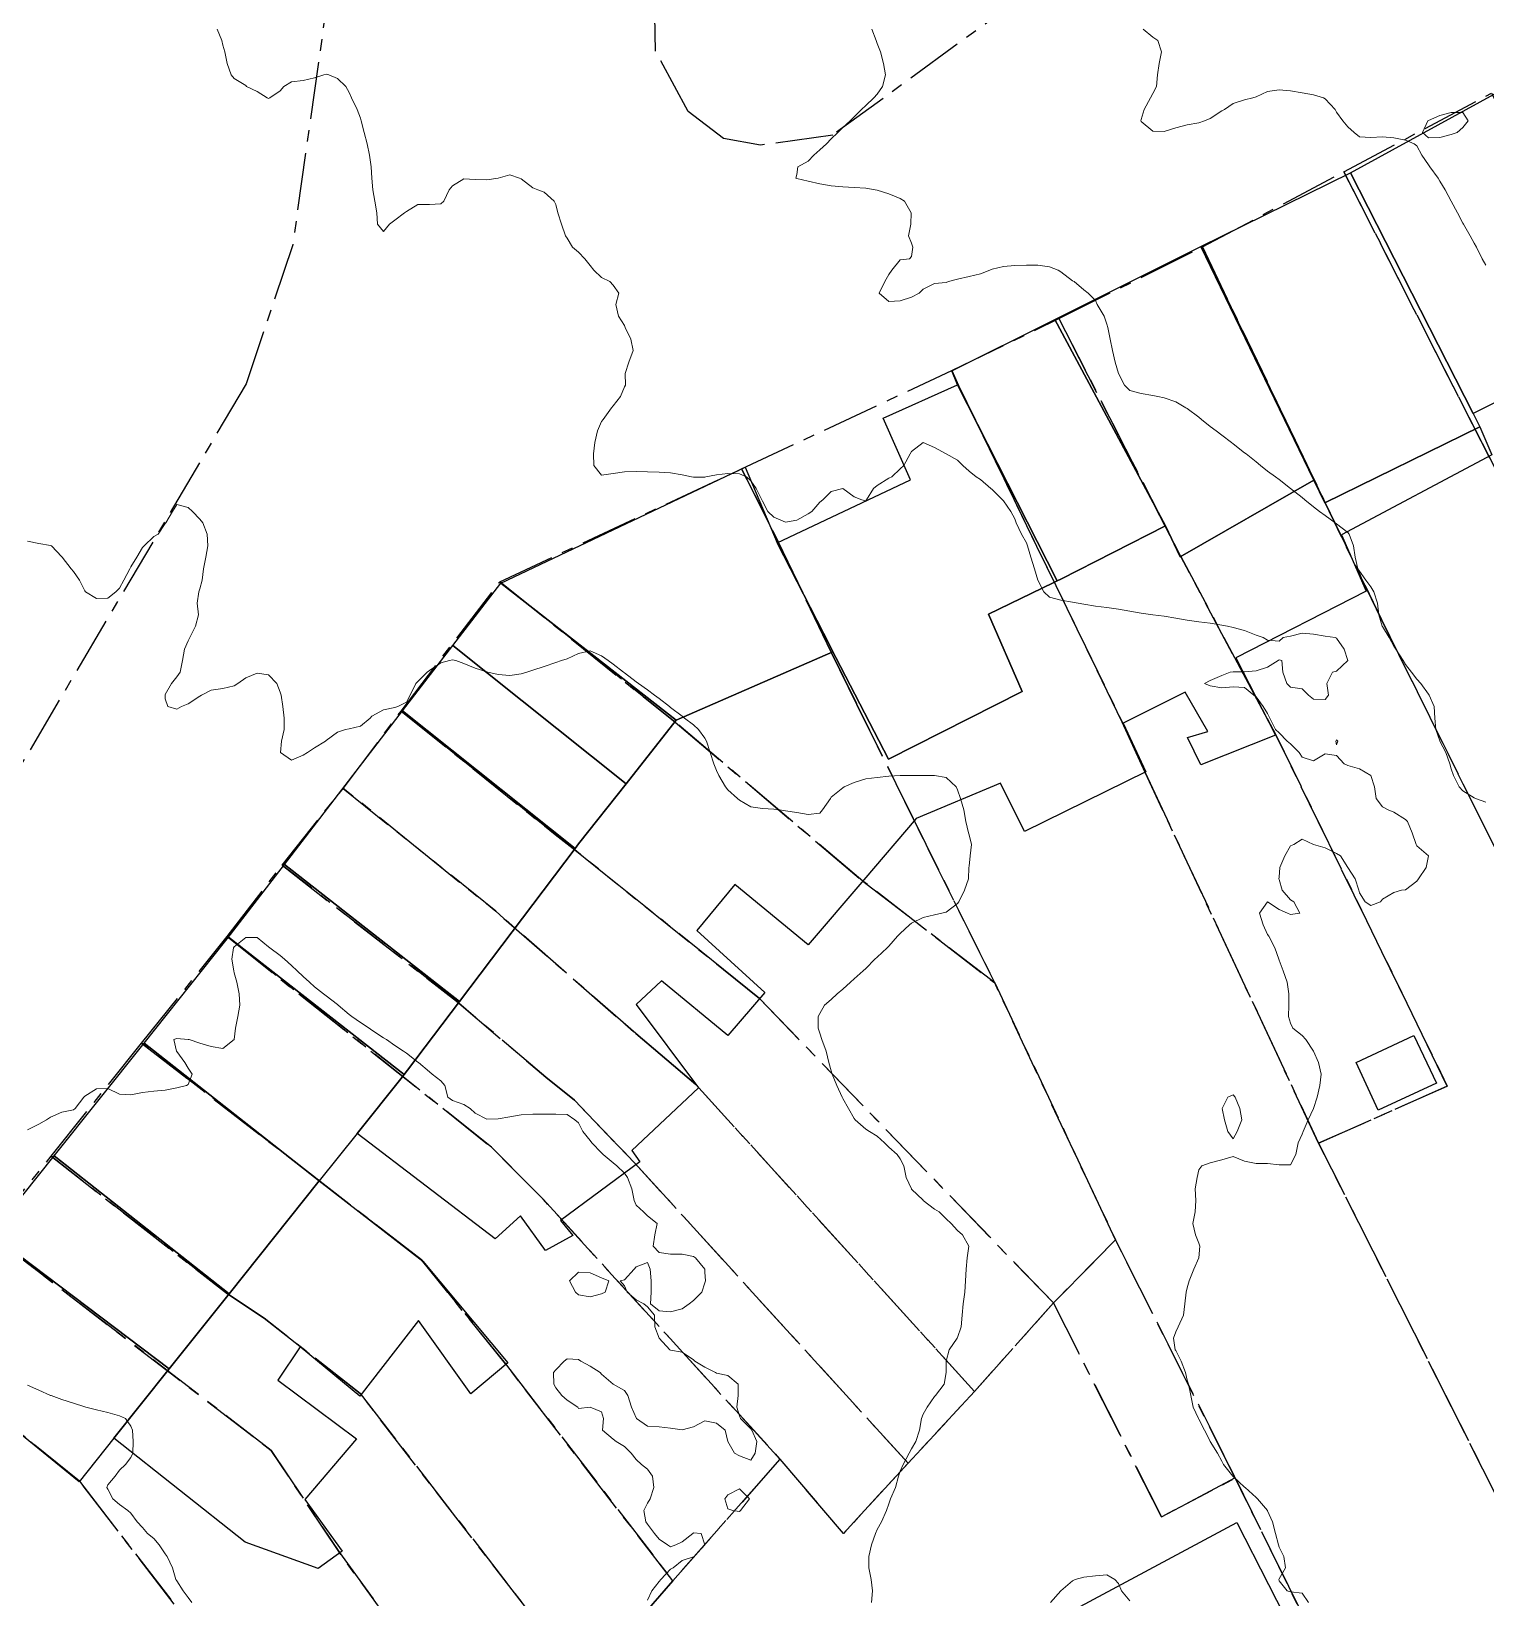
# Model space of a CAD drawing. Header units: centimetres. Extents: x 0 to 642158, y -847 to 649707.
# Drawn here: x 616286.4 to 616349.7, y 621512.5 to 621580.6 of the extents above; entities that cross this region are included whole.
import ezdxf

# ---------------------------------------------------------------- set-up
doc = ezdxf.new("R2010")
doc.units = ezdxf.units.CM
doc.header["$MEASUREMENT"] = 0
doc.linetypes.add('CENTERX2', pattern=[4, 2.5, -0.5, 0.5, -0.5])
doc.layers.add('SPW_batiments', color=7, linetype='Continuous')
doc.layers.add('SPW_parcellaire cadastral', color=7, linetype='CENTERX2', lineweight=25, true_color=0xff0542)
doc.layers.add('WAL_topographie 0.5', color=253, linetype='Continuous', lineweight=20)

msp = doc.modelspace()

# ---------------------------------------------------------------- linework, layer by layer
at = {"layer": 'SPW_batiments'}
for points in [[(616355.671, 621567.251), (616349.199, 621564.013), (616343.864, 621574.49), (616350.116, 621577.915), (616355.671, 621567.251)], [(616349.199, 621564.013), (616349.497, 621563.427), (616342.748, 621560.126), (616342.265, 621561.109), (616337.341, 621571.282), (616343.864, 621574.49), (616349.199, 621564.013)], [(616342.265, 621561.109), (616336.448, 621557.776), (616335.798, 621559.126), (616330.979, 621568.109), (616337.341, 621571.282), (616342.265, 621561.109)], [(616335.798, 621559.126), (616331.243, 621556.798), (616331.087, 621556.718), (616326.749, 621565.261), (616326.497, 621565.874), (616330.979, 621568.109), (616335.798, 621559.126)], [(616331.087, 621556.718), (616330.918, 621556.637), (616328.098, 621555.275), (616329.566, 621551.908), (616323.749, 621548.957), (616321.45, 621553.383), (616321.323, 621553.628), (616321.197, 621553.875), (616318.898, 621558.374), (616324.698, 621561.124), (616323.515, 621563.807), (616326.749, 621565.261), (616331.087, 621556.718)], [(616350.015, 621562.21), (616343.465, 621558.726), (616344.548, 621556.277), (616338.866, 621553.376), (616340.599, 621550.009), (616337.349, 621548.709), (616336.766, 621549.909), (616337.649, 621550.159), (616336.666, 621551.876), (616333.966, 621550.525), (616334.949, 621548.409), (616329.667, 621545.808), (616328.616, 621547.908), (616324.95, 621546.374), (616322.669, 621543.705), (616320.25, 621540.874), (616317.05, 621543.506), (616315.4, 621541.506), (616318.351, 621538.807), (616316.751, 621536.924), (616313.851, 621539.306), (616312.751, 621538.273), (616315.468, 621534.656), (616312.568, 621531.923), (616312.918, 621531.423), (616309.452, 621528.873), (616310.002, 621528.223), (616308.802, 621527.573), (616307.719, 621529.073), (616306.619, 621528.072), (616300.605, 621532.669), (616302.56, 621535.12), (616302.654, 621535.237), (616302.79, 621535.416), (616305.057, 621538.411), (616310.093, 621545.065), (616310.25, 621545.273), (616312.314, 621547.888), (616314.499, 621550.656), (616321.323, 621553.628), (616321.45, 621553.383), (616323.749, 621548.957), (616329.566, 621551.908), (616328.098, 621555.275), (616330.918, 621556.637), (616331.087, 621556.718), (616331.243, 621556.798), (616335.798, 621559.126), (616336.448, 621557.776), (616342.265, 621561.109), (616342.748, 621560.126), (616349.497, 621563.427), (616350.015, 621562.21)], [(616318.898, 621558.374), (616321.197, 621553.875), (616321.323, 621553.628), (616314.499, 621550.656), (616306.866, 621556.622), (616317.498, 621561.673), (616318.898, 621558.374)], [(616314.499, 621550.656), (616312.314, 621547.888), (616304.775, 621553.907), (616306.866, 621556.622), (616314.499, 621550.656)], [(616312.314, 621547.888), (616310.25, 621545.273), (616310.093, 621545.065), (616302.583, 621551.061), (616304.775, 621553.907), (616312.314, 621547.888)], [(616310.093, 621545.065), (616305.057, 621538.411), (616297.434, 621544.372), (616302.583, 621551.061), (616310.093, 621545.065)], [(616305.057, 621538.411), (616302.79, 621535.416), (616302.654, 621535.237), (616294.997, 621541.207), (616295.089, 621541.326), (616297.434, 621544.372), (616305.057, 621538.411)], [(616302.654, 621535.237), (616302.56, 621535.12), (616300.605, 621532.669), (616298.955, 621530.601), (616291.327, 621536.602), (616294.888, 621541.067), (616294.997, 621541.207), (616302.654, 621535.237)], [(616298.955, 621530.601), (616295.033, 621525.687), (616287.406, 621531.688), (616291.327, 621536.602), (616298.955, 621530.601)], [(616347.601, 621534.86), (616345.068, 621533.677), (616344.101, 621535.76), (616346.618, 621536.927), (616347.601, 621534.86)], [(616295.033, 621525.687), (616292.419, 621522.411), (616284.671, 621528.26), (616287.406, 621531.688), (616295.033, 621525.687)], [(616303.469, 621527.105), (616307.17, 621522.672), (616305.553, 621521.322), (616303.269, 621524.522), (616300.72, 621521.222), (616298.12, 621523.371), (616297.153, 621521.921), (616300.57, 621519.372), (616298.32, 621516.722), (616299.954, 621514.472), (616298.904, 621513.722), (616295.721, 621514.871), (616290.011, 621519.392), (616292.419, 621522.411), (616295.033, 621525.687), (616298.955, 621530.601), (616303.469, 621527.105)], [(616292.419, 621522.411), (616290.011, 621519.392), (616288.503, 621517.503), (616280.97, 621523.619), (616284.671, 621528.26), (616292.419, 621522.411)], [(616341.671, 621510.327), (616323.555, 621500.708), (616320.854, 621506.04), (616338.903, 621515.726), (616341.671, 621510.327)]]:
    msp.add_lwpolyline(points, dxfattribs=at)
at = {"layer": 'SPW_parcellaire cadastral'}
for points in [[(616225.276, 621635.762), (616228.875, 621640.351), (616229.886, 621641.446), (616301.154, 621595.154), (616297.797, 621571.353), (616295.765, 621565.303), (616285.067, 621547.169), (616274.153, 621532.973), (616271.433, 621535.658), (616267.058, 621530.476), (616270.004, 621527.689), (616264.146, 621527.459), (616235.418, 621555.017), (616213.774, 621575.8), (616208.522, 621605.392), (616207.11, 621612.765), (616208.143, 621614.074), (616211.457, 621618.268), (616215.119, 621622.904), (616218.618, 621627.333), (616221.712, 621631.25), (616225.276, 621635.762)], [(616313.293, 621592.463), (616319.412, 621592.956), (616319.332, 621598.002), (616329.911, 621599.857), (616344.764, 621604.459), (616349.366, 621596.573), (616321.314, 621576.131), (616318.168, 621575.691), (616316.551, 621575.978), (616315.017, 621577.161), (616313.602, 621579.792), (616313.293, 621592.463)], [(616358.142, 621561.901), (616351.741, 621558.497), (616343.573, 621574.538), (616349.995, 621577.952), (616355.485, 621567.17), (616358.142, 621561.901)], [(616363.267, 621518.999), (616349.664, 621546.07), (616345.206, 621555.036), (616342.76, 621560.124), (616337.408, 621571.259), (616343.573, 621574.538), (616351.741, 621558.497), (616358.142, 621561.901), (616376.513, 621525.482), (616369.942, 621522.278), (616369.865, 621522.24), (616363.267, 621518.999)], [(616351.981, 621513.364), (616342.472, 621532.24), (616348.076, 621534.726), (616340.608, 621550.02), (616336.468, 621557.786), (616331.163, 621568.142), (616337.408, 621571.259), (616342.76, 621560.124), (616345.206, 621555.036), (616349.664, 621546.07), (616363.267, 621518.999), (616351.981, 621513.364)], [(616326.493, 621565.88), (616331.163, 621568.142), (616336.468, 621557.786), (616340.608, 621550.02), (616348.076, 621534.726), (616342.472, 621532.24), (616334.913, 621548.385), (616333.921, 621550.568), (616326.797, 621565.232), (616326.493, 621565.88)], [(616373.765, 621445.823), (616346.4, 621502.304), (616338.84, 621517.664), (616333.627, 621528.033), (616328.365, 621539.223), (616324.813, 621546.38), (616322.366, 621551.341), (616321.241, 621553.624), (616318.926, 621558.452), (616317.339, 621561.594), (616326.493, 621565.88), (616326.797, 621565.232), (616333.921, 621550.568), (616334.913, 621548.385), (616342.472, 621532.24), (616351.981, 621513.364), (616382.59, 621452.875), (616381.528, 621452.057), (616373.765, 621445.823)], [(616328.365, 621539.223), (616322.627, 621543.647), (616314.457, 621550.568), (616306.815, 621556.685), (616317.339, 621561.594), (616318.926, 621558.452), (616321.241, 621553.624), (616322.366, 621551.341), (616324.813, 621546.38), (616328.365, 621539.223)], [(616302.519, 621551.055), (616306.815, 621556.685), (616314.457, 621550.568), (616322.627, 621543.647), (616328.365, 621539.223), (616333.627, 621528.033), (616330.922, 621525.286), (616318.119, 621538.545), (616316.563, 621539.796), (616310.012, 621545.065), (616309.228, 621545.679), (616302.519, 621551.055)], [(616302.519, 621551.055), (616309.228, 621545.679), (616310.012, 621545.065), (616316.563, 621539.796), (616318.119, 621538.545), (616330.922, 621525.286), (616327.491, 621521.432), (616315.346, 621534.799), (616313.801, 621536.109), (616312.737, 621537.011), (616306.996, 621542.029), (616306.644, 621542.336), (616300, 621547.689), (616302.519, 621551.055)], [(616324.591, 621518.31), (616312.7, 621531.37), (616310.068, 621534.108), (616308.826, 621535.116), (616304.932, 621538.418), (616297.333, 621544.345), (616300, 621547.689), (616306.644, 621542.336), (616306.996, 621542.029), (616312.737, 621537.011), (616313.801, 621536.109), (616315.346, 621534.799), (616327.491, 621521.432), (616324.591, 621518.31)], [(616319.016, 621518.487), (616308.699, 621529.804), (616306.458, 621532.063), (616294.941, 621541.234), (616297.333, 621544.345), (616304.932, 621538.418), (616308.826, 621535.116), (616310.068, 621534.108), (616312.7, 621531.37), (616324.591, 621518.31), (616321.776, 621515.241), (616319.016, 621518.487)], [(616314.346, 621513.186), (616307.069, 621522.628), (616303.408, 621527.158), (616291.216, 621536.598), (616294.941, 621541.234), (616306.458, 621532.063), (616308.699, 621529.804), (616319.016, 621518.487), (616314.346, 621513.186)], [(616314.346, 621513.186), (616310.492, 621508.735), (616300.741, 621521.337), (616296.55, 621524.618), (616294.962, 621525.676), (616287.273, 621531.669), (616291.216, 621536.598), (616303.408, 621527.158), (616307.069, 621522.628), (616314.346, 621513.186)], [(616306.967, 621504.643), (616299.83, 621514.415), (616296.867, 621518.86), (616284.567, 621528.301), (616287.273, 621531.669), (616294.962, 621525.676), (616296.55, 621524.618), (616300.741, 621521.337), (616310.492, 621508.735), (616306.967, 621504.643)], [(616280.951, 621523.631), (616284.567, 621528.301), (616296.867, 621518.86), (616299.83, 621514.415), (616306.967, 621504.643), (616302.416, 621499.51), (616288.515, 621517.523), (616280.951, 621523.631)], [(616338.84, 621517.664), (616335.632, 621515.967), (616330.922, 621525.286), (616333.627, 621528.033), (616338.84, 621517.664)], [(616280.951, 621523.631), (616288.515, 621517.523), (616302.416, 621499.51), (616306.967, 621504.643), (616310.492, 621508.735), (616314.346, 621513.186), (616319.016, 621518.487), (616321.776, 621515.241), (616324.591, 621518.31), (616327.491, 621521.432), (616330.922, 621525.286), (616335.632, 621515.967), (616338.84, 621517.664), (616346.4, 621502.304), (616309.28, 621482.209), (616287.788, 621506.382), (616285.323, 621509.133), (616283.3, 621511.46), (616277.001, 621518.507), (616280.951, 621523.631)]]:
    msp.add_lwpolyline(points, dxfattribs=at)
at = {"layer": 'WAL_topographie 0.5'}
for points in [[(616294.515, 621580.75), (616294.712, 621580.25), (616294.75, 621580.05), (616294.844, 621579.75), (616294.937, 621579.25), (616295.117, 621578.75), (616295.25, 621578.596), (616295.75, 621578.283), (616295.792, 621578.25), (616296.25, 621578.03), (616296.687, 621577.75), (616296.75, 621577.726), (616296.806, 621577.75), (616297.25, 621578.058), (616297.411, 621578.25), (616297.75, 621578.452), (616298.25, 621578.507), (616298.75, 621578.625), (616299.155, 621578.75), (616299.25, 621578.779), (616299.368, 621578.75), (616299.75, 621578.602), (616300.11, 621578.25), (616300.25, 621577.989), (616300.36, 621577.75), (616300.604, 621577.25), (616300.75, 621576.861), (616300.785, 621576.75), (616300.911, 621576.25), (616301.039, 621575.75), (616301.148, 621575.25), (616301.22, 621574.75), (616301.25, 621574.25), (616301.25, 621574.25), (616301.294, 621573.75), (616301.372, 621573.25), (616301.457, 621572.75), (616301.485, 621572.25), (616301.75, 621571.929), (616302.015, 621572.25), (616302.25, 621572.432), (616302.662, 621572.75), (616302.75, 621572.804), (616303.25, 621573.113), (616303.75, 621573.107), (616304.25, 621573.136), (616304.382, 621573.25), (616304.614, 621573.75), (616304.75, 621573.917), (616305.25, 621574.225), (616305.75, 621574.2), (616306.25, 621574.179), (616306.75, 621574.25), (616306.75, 621574.25), (616307.25, 621574.408), (616307.679, 621574.25), (616307.75, 621574.222), (616308.25, 621573.83), (616308.472, 621573.75), (616308.75, 621573.641), (616309.178, 621573.25), (616309.25, 621573.113), (616309.348, 621572.75), (616309.5, 621572.25), (616309.683, 621571.75), (616309.75, 621571.65), (616309.985, 621571.25), (616310.25, 621571.036), (616310.523, 621570.75), (616310.75, 621570.456), (616310.917, 621570.25), (616311.25, 621569.932), (616311.614, 621569.75), (616311.75, 621569.6), (616312, 621569.25), (616311.865, 621568.75), (616311.985, 621568.25), (616312.25, 621567.841), (616312.28, 621567.75), (616312.52, 621567.25), (616312.625, 621566.75), (616312.432, 621566.25), (616312.276, 621565.75), (616312.29, 621565.25), (616312.25, 621565.173), (616312.072, 621564.75), (616311.75, 621564.35), (616311.686, 621564.25), (616311.311, 621563.75), (616311.25, 621563.657), (616311.073, 621563.25), (616310.959, 621562.75), (616310.891, 621562.25), (616310.915, 621561.75), (616311.25, 621561.329), (616311.75, 621561.394), (616312.25, 621561.474), (616312.75, 621561.479), (616313.25, 621561.464), (616313.75, 621561.462), (616314.25, 621561.432), (616314.75, 621561.338), (616315.159, 621561.25), (616315.25, 621561.239), (616315.75, 621561.245), (616315.786, 621561.25), (616316.25, 621561.339), (616316.75, 621561.403), (616317.25, 621561.384), (616317.562, 621561.25), (616317.75, 621561.076), (616317.98, 621560.75), (616318.223, 621560.25), (616318.25, 621560.192), (616318.485, 621559.75), (616318.75, 621559.49), (616319.25, 621559.273), (616319.75, 621559.366), (616320.25, 621559.638), (616320.399, 621559.75), (616320.75, 621560.156), (616320.881, 621560.25), (616321.25, 621560.619), (616321.75, 621560.75), (616321.75, 621560.75), (616321.75, 621560.75), (616322.25, 621560.387), (616322.583, 621560.25), (616322.75, 621560.206), (616322.788, 621560.25), (616323.083, 621560.75), (616323.25, 621560.87), (616323.75, 621561.192), (616323.89, 621561.25), (616324.25, 621561.596), (616324.404, 621561.75), (616324.691, 621562.25), (616324.75, 621562.361), (616325.25, 621562.75), (616325.25, 621562.75), (616325.25, 621562.75), (616325.75, 621562.528), (616326.25, 621562.25), (616326.25, 621562.25), (616326.75, 621561.972), (616326.972, 621561.75), (616327.25, 621561.5), (616327.562, 621561.25), (616327.75, 621561.135), (616328.204, 621560.75), (616328.25, 621560.708), (616328.708, 621560.25), (616328.75, 621560.204), (616329.063, 621559.75), (616329.25, 621559.417), (616329.3, 621559.25), (616329.536, 621558.75), (616329.75, 621558.375), (616329.788, 621558.25), (616329.942, 621557.75), (616330.093, 621557.25), (616330.25, 621556.75), (616330.25, 621556.75), (616330.5, 621556.25), (616330.75, 621556.013), (616331.25, 621555.878), (616331.75, 621555.799), (616332, 621555.75), (616332.25, 621555.702), (616332.75, 621555.622), (616333.25, 621555.564), (616333.75, 621555.494), (616334.25, 621555.4), (616334.75, 621555.311), (616335.25, 621555.25), (616335.25, 621555.25), (616335.75, 621555.189), (616336.25, 621555.1), (616336.75, 621555.006), (616337.25, 621554.936), (616337.75, 621554.878), (616338.25, 621554.799), (616338.5, 621554.75), (616338.75, 621554.697), (616339.25, 621554.567), (616339.75, 621554.354), (616340.062, 621554.25), (616340.25, 621554.143), (616340.75, 621554.103), (616340.929, 621554.25), (616341.25, 621554.321), (616341.75, 621554.45), (616342.25, 621554.409), (616342.75, 621554.31), (616343.194, 621554.25), (616343.25, 621554.225), (616343.589, 621553.75), (616343.75, 621553.25), (616343.75, 621553.25), (616343.75, 621553.25), (616343.25, 621552.786), (616343.083, 621552.75), (616342.833, 621552.25), (616342.906, 621551.75), (616342.75, 621551.558), (616342.25, 621551.568), (616342.028, 621551.75), (616341.75, 621552.028), (616341.25, 621552.096), (616341.084, 621552.25), (616340.917, 621552.75), (616340.875, 621553.25), (616340.75, 621553.288), (616340.704, 621553.25), (616340.25, 621552.972), (616339.75, 621552.806), (616339.25, 621552.767), (616338.75, 621552.766), (616338.625, 621552.75), (616338.25, 621552.6), (616337.75, 621552.387), (616337.5, 621552.25), (616337.75, 621552.15), (616338.25, 621552.066), (616338.75, 621552.114), (616339.25, 621552.083), (616339.65, 621551.75), (616339.75, 621551.667), (616340.063, 621551.25), (616340.25, 621550.95), (616340.341, 621550.75), (616340.594, 621550.25), (616340.75, 621550.106), (616341.106, 621549.75), (616341.25, 621549.621), (616341.621, 621549.25), (616341.75, 621549.053), (616342.25, 621548.881), (616342.75, 621549.187), (616343.25, 621549.125), (616343.583, 621548.75), (616343.75, 621548.685), (616344.25, 621548.533), (616344.75, 621548.25), (616344.75, 621548.25), (616344.904, 621547.75), (616344.975, 621547.25), (616345.25, 621546.883), (616345.5, 621546.75), (616345.75, 621546.659), (616346.25, 621546.333), (616346.338, 621546.25), (616346.546, 621545.75), (616346.717, 621545.25), (616346.75, 621545.187), (616347.25, 621544.75), (616347.25, 621544.75), (616347.25, 621544.75), (616347.15, 621544.25), (616346.824, 621543.75), (616346.75, 621543.65), (616346.25, 621543.27), (616346.083, 621543.25), (616345.75, 621543.15), (616345.25, 621542.861), (616345.167, 621542.75), (616344.75, 621542.583), (616344.5, 621542.75), (616344.25, 621543.135), (616344.225, 621543.25), (616344.066, 621543.75), (616343.75, 621544.25), (616343.75, 621544.25), (616343.417, 621544.75), (616343.25, 621544.85), (616342.75, 621545.099), (616342.25, 621545.25), (616342.25, 621545.25), (616341.75, 621545.481), (616341.39, 621545.25), (616341.25, 621545.181), (616341.006, 621544.75), (616340.78, 621544.25), (616340.75, 621543.821), (616340.741, 621543.75), (616340.75, 621543.724), (616340.879, 621543.25), (616341.25, 621542.831), (616341.397, 621542.75), (616341.65, 621542.25), (616341.25, 621542.193), (616341.117, 621542.25), (616340.75, 621542.412), (616340.25, 621542.75), (616339.895, 621542.25), (616340.063, 621541.75), (616340.25, 621541.333), (616340.301, 621541.25), (616340.562, 621540.75), (616340.734, 621540.25), (616340.75, 621540.205), (616340.931, 621539.75), (616341.096, 621539.25), (616341.176, 621538.75), (616341.18, 621538.25), (616341.158, 621537.75), (616341.25, 621537.46), (616341.353, 621537.25), (616341.75, 621536.927), (616341.92, 621536.75), (616342.25, 621536.25), (616342.25, 621536.25), (616342.473, 621535.75), (616342.577, 621535.25), (616342.52, 621534.75), (616342.403, 621534.25), (616342.25, 621533.75), (616342.25, 621533.75), (616342.013, 621533.25), (616341.792, 621532.75), (616341.75, 621532.633), (616341.588, 621532.25), (616341.486, 621531.75), (616341.25, 621531.302), (616340.75, 621531.302), (616340.25, 621531.357), (616339.75, 621531.362), (616339.25, 621531.464), (616338.75, 621531.663), (616338.25, 621531.512), (616337.75, 621531.389), (616337.393, 621531.25), (616337.25, 621531.083), (616337.176, 621530.75), (616337.098, 621530.25), (616337.12, 621529.75), (616337.099, 621529.25), (616336.993, 621528.75), (616337.103, 621528.25), (616337.25, 621527.893), (616337.294, 621527.75), (616337.25, 621527.25), (616337.25, 621527.25), (616337.043, 621526.75), (616336.831, 621526.25), (616336.75, 621525.95), (616336.702, 621525.75), (616336.64, 621525.25), (616336.587, 621524.75), (616336.361, 621524.25), (616336.25, 621524.028), (616336.155, 621523.75), (616336.226, 621523.25), (616336.25, 621523.21), (616336.492, 621522.75), (616336.671, 621522.25), (616336.75, 621521.923), (616336.807, 621521.75), (616336.911, 621521.25), (616337.003, 621520.75), (616337.239, 621520.25), (616337.25, 621520.231), (616337.505, 621519.75), (616337.75, 621519.26), (616337.755, 621519.25), (616338.062, 621518.75), (616338.25, 621518.39), (616338.336, 621518.25), (616338.732, 621517.75), (616338.75, 621517.728), (616339.25, 621517.271), (616339.277, 621517.25), (616339.75, 621516.809), (616339.806, 621516.75), (616340.242, 621516.25), (616340.25, 621516.239), (616340.458, 621515.75), (616340.591, 621515.25), (616340.721, 621514.75), (616340.75, 621514.657), (616340.958, 621514.25), (616341.026, 621513.75), (616340.75, 621513.273), (616340.736, 621513.25), (616340.75, 621513.187), (616341.1, 621512.75), (616341.25, 621512.709), (616341.75, 621512.647), (616342.037, 621512.25)], [(616323.019, 621580.75), (616323.208, 621580.25), (616323.25, 621580.115), (616323.39, 621579.75), (616323.528, 621579.25), (616323.604, 621578.75), (616323.486, 621578.25), (616323.25, 621577.912), (616323.102, 621577.75), (616322.75, 621577.419), (616322.569, 621577.25), (616322.25, 621576.931), (616322.066, 621576.75), (616321.75, 621576.463), (616321.542, 621576.25), (616321.25, 621575.964), (616321.036, 621575.75), (616320.75, 621575.485), (616320.486, 621575.25), (616320.25, 621574.997), (616319.795, 621574.75), (616319.75, 621574.417), (616319.708, 621574.25), (616319.75, 621574.237), (616320.25, 621574.132), (616320.75, 621574.008), (616321.25, 621573.925), (616321.75, 621573.876), (616322.25, 621573.844), (616322.75, 621573.818), (616323.167, 621573.75), (616323.25, 621573.73), (616323.75, 621573.567), (616324.25, 621573.364), (616324.441, 621573.25), (616324.734, 621572.75), (616324.721, 621572.25), (616324.615, 621571.75), (616324.75, 621571.432), (616324.801, 621571.25), (616324.75, 621570.85), (616324.65, 621570.75), (616324.25, 621570.697), (616323.88, 621570.25), (616323.75, 621570.056), (616323.577, 621569.75), (616323.333, 621569.25), (616323.75, 621568.893), (616324.25, 621568.909), (616324.75, 621569.073), (616325.071, 621569.25), (616325.25, 621569.423), (616325.75, 621569.665), (616326.25, 621569.717), (616326.359, 621569.75), (616326.75, 621569.853), (616327.25, 621569.97), (616327.75, 621570.094), (616328.153, 621570.25), (616328.25, 621570.287), (616328.75, 621570.412), (616329.25, 621570.454), (616329.75, 621570.474), (616330.25, 621570.468), (616330.75, 621570.398), (616331.125, 621570.25), (616331.25, 621570.176), (616331.75, 621569.787), (616331.824, 621569.75), (616332.25, 621569.391), (616332.438, 621569.25), (616332.75, 621568.924), (616332.835, 621568.75), (616333.132, 621568.25), (616333.25, 621567.902), (616333.297, 621567.75), (616333.389, 621567.25), (616333.5, 621566.75), (616333.616, 621566.25), (616333.75, 621565.75), (616333.75, 621565.75), (616334.019, 621565.25), (616334.25, 621565.013), (616334.75, 621564.878), (616335.25, 621564.799), (616335.472, 621564.75), (616335.75, 621564.692), (616336.25, 621564.516), (616336.696, 621564.25), (616336.75, 621564.221), (616337.25, 621563.852), (616337.378, 621563.75), (616337.75, 621563.448), (616338.006, 621563.25), (616338.25, 621563.065), (616338.675, 621562.75), (616338.75, 621562.692), (616339.25, 621562.297), (616339.31, 621562.25), (616339.75, 621561.901), (616339.936, 621561.75), (616340.25, 621561.505), (616340.6, 621561.25), (616340.75, 621561.139), (616341.25, 621560.75), (616341.25, 621560.75), (616341.75, 621560.352), (616341.878, 621560.25), (616342.25, 621559.948), (616342.506, 621559.75), (616342.75, 621559.565), (616343.186, 621559.25), (616343.25, 621559.205), (616343.75, 621558.835), (616343.799, 621558.75), (616343.988, 621558.25), (616344.065, 621557.75), (616344.182, 621557.25), (616344.25, 621557.147), (616344.533, 621556.75), (616344.75, 621556.464), (616344.879, 621556.25), (616345.031, 621555.75), (616345.097, 621555.25), (616345.241, 621554.75), (616345.25, 621554.735), (616345.541, 621554.25), (616345.75, 621553.882), (616345.837, 621553.75), (616346.147, 621553.25), (616346.25, 621553.088), (616346.523, 621552.75), (616346.75, 621552.441), (616346.921, 621552.25), (616347.25, 621551.787), (616347.282, 621551.75), (616347.507, 621551.25), (616347.528, 621550.75), (616347.577, 621550.25), (616347.75, 621549.763), (616347.756, 621549.75), (616348.013, 621549.25), (616348.184, 621548.75), (616348.25, 621548.545), (616348.351, 621548.25), (616348.598, 621547.75), (616348.75, 621547.576), (616349.25, 621547.274), (616349.31, 621547.25), (616349.75, 621547.086)], [(616334.83, 621580.75), (616335.25, 621580.4), (616335.464, 621580.25), (616335.629, 621579.75), (616335.523, 621579.25), (616335.452, 621578.75), (616335.406, 621578.25), (616335.25, 621577.937), (616335.156, 621577.75), (616334.875, 621577.25), (616334.75, 621576.813), (616334.734, 621576.75), (616334.75, 621576.719), (616335.25, 621576.296), (616335.75, 621576.285), (616336.25, 621576.448), (616336.75, 621576.571), (616337.25, 621576.659), (616337.5, 621576.75), (616337.75, 621576.852), (616338.25, 621577.182), (616338.368, 621577.25), (616338.75, 621577.506), (616339.25, 621577.662), (616339.604, 621577.75), (616339.75, 621577.804), (616340.25, 621578.023), (616340.75, 621578.099), (616341.25, 621578.054), (616341.75, 621577.971), (616342.25, 621577.887), (616342.69, 621577.75), (616342.75, 621577.712), (616343.19, 621577.25), (616343.25, 621577.136), (616343.524, 621576.75), (616343.75, 621576.491), (616344.021, 621576.25), (616344.25, 621576.053), (616344.75, 621576.021), (616345.25, 621576.052), (616345.75, 621576.014), (616346.25, 621575.913), (616346.631, 621575.75), (616346.75, 621575.657), (616346.962, 621575.25), (616347.25, 621574.833), (616347.307, 621574.75), (616347.674, 621574.25), (616347.75, 621574.132), (616347.982, 621573.75), (616348.25, 621573.25), (616348.25, 621573.25), (616348.514, 621572.75), (616348.75, 621572.302), (616348.779, 621572.25), (616349.067, 621571.75), (616349.25, 621571.422), (616349.341, 621571.25), (616349.599, 621570.75), (616349.75, 621570.474)], [(616348.5, 621576.25), (616348.25, 621576.159), (616347.75, 621576.023), (616347.25, 621576.013), (616347, 621576.25), (616347.224, 621576.75), (616347.25, 621576.766), (616347.75, 621576.99), (616348.25, 621577.12), (616348.75, 621577.12), (616348.988, 621576.75), (616348.75, 621576.464), (616348.5, 621576.25)], [(616286.25, 621558.454), (616286.75, 621558.343), (616287.25, 621558.269), (616287.294, 621558.25), (616287.75, 621557.773), (616287.76, 621557.75), (616288.147, 621557.25), (616288.25, 621557.132), (616288.51, 621556.75), (616288.75, 621556.288), (616288.781, 621556.25), (616289.25, 621555.962), (616289.75, 621555.972), (616290.097, 621556.25), (616290.25, 621556.399), (616290.444, 621556.75), (616290.702, 621557.25), (616290.75, 621557.327), (616291.015, 621557.75), (616291.25, 621558.174), (616291.329, 621558.25), (616291.75, 621558.652), (616291.946, 621558.75), (616292.25, 621559.217), (616292.269, 621559.25), (616292.561, 621559.75), (616292.75, 621560.054), (616293.25, 621559.917), (616293.431, 621559.75), (616293.75, 621559.412), (616293.891, 621559.25), (616294.069, 621558.75), (616294.1, 621558.25), (616294.016, 621557.75), (616293.911, 621557.25), (616293.85, 621556.75), (616293.75, 621556.375), (616293.707, 621556.25), (616293.638, 621555.75), (616293.696, 621555.25), (616293.564, 621554.75), (616293.317, 621554.25), (616293.25, 621554.11), (616293.086, 621553.75), (616293, 621553.25), (616292.902, 621552.75), (616292.75, 621552.55), (616292.527, 621552.25), (616292.25, 621551.769), (616292.239, 621551.75), (616292.25, 621551.583), (616292.361, 621551.25), (616292.75, 621551.141), (616292.956, 621551.25), (616293.25, 621551.372), (616293.75, 621551.708), (616293.833, 621551.75), (616294.25, 621551.964), (616294.75, 621552.043), (616295.25, 621552.159), (616295.41, 621552.25), (616295.75, 621552.5), (616296.25, 621552.699), (616296.75, 621552.633), (616297.109, 621552.25), (616297.25, 621551.875), (616297.3, 621551.75), (616297.371, 621551.25), (616297.429, 621550.75), (616297.42, 621550.25), (616297.307, 621549.75), (616297.269, 621549.25), (616297.75, 621548.917), (616298.25, 621549.131), (616298.436, 621549.25), (616298.75, 621549.449), (616299.227, 621549.75), (616299.25, 621549.767), (616299.75, 621550.14), (616300.094, 621550.25), (616300.25, 621550.284), (616300.75, 621550.4), (616301.177, 621550.75), (616301.25, 621550.833), (616301.75, 621551.104), (616302.25, 621551.205), (616302.375, 621551.25), (616302.75, 621551.444), (616302.914, 621551.75), (616303.154, 621552.25), (616303.25, 621552.345), (616303.655, 621552.75), (616303.75, 621552.826), (616304.25, 621553.147), (616304.631, 621553.25), (616304.75, 621553.289), (616304.897, 621553.25), (616305.25, 621553.125), (616305.75, 621552.92), (616306.25, 621552.762), (616306.3, 621552.75), (616306.75, 621552.643), (616307.25, 621552.599), (616307.75, 621552.673), (616308, 621552.75), (616308.25, 621552.83), (616308.75, 621553), (616309.25, 621553.167), (616309.5, 621553.25), (616309.75, 621553.33), (616310.25, 621553.562), (616310.75, 621553.679), (616311.25, 621553.458), (616311.528, 621553.25), (616311.75, 621553.1), (616312.202, 621552.75), (616312.25, 621552.712), (616312.75, 621552.329), (616312.857, 621552.25), (616313.25, 621551.975), (616313.55, 621551.75), (616313.75, 621551.6), (616314.202, 621551.25), (616314.25, 621551.212), (616314.75, 621550.829), (616314.857, 621550.75), (616315.25, 621550.453), (616315.464, 621550.25), (616315.75, 621549.88), (616315.813, 621549.75), (616315.979, 621549.25), (616316.132, 621548.75), (616316.25, 621548.467), (616316.348, 621548.25), (616316.65, 621547.75), (616316.75, 621547.632), (616317.164, 621547.25), (616317.25, 621547.177), (616317.75, 621546.878), (616318.25, 621546.815), (616318.75, 621546.786), (616319, 621546.75), (616319.25, 621546.713), (616319.75, 621546.639), (616320.25, 621546.558), (616320.75, 621546.616), (616320.872, 621546.75), (616321.21, 621547.25), (616321.25, 621547.304), (616321.75, 621547.719), (616321.815, 621547.75), (616322.25, 621547.95), (616322.75, 621548.106), (616323.25, 621548.169), (616323.75, 621548.213), (616324.25, 621548.242), (616324.749, 621548.25), (616324.75, 621548.25), (616325.25, 621548.25), (616325.251, 621548.25), (616325.75, 621548.242), (616326.25, 621548.163), (616326.692, 621547.75), (616326.75, 621547.625), (616326.877, 621547.25), (616327.017, 621546.75), (616327.109, 621546.25), (616327.229, 621545.75), (616327.25, 621545.671), (616327.349, 621545.25), (616327.298, 621544.75), (616327.25, 621544.3), (616327.245, 621544.25), (616327.231, 621543.75), (616327.053, 621543.25), (616326.806, 621542.75), (616326.75, 621542.68), (616326.25, 621542.303), (616326.068, 621542.25), (616325.75, 621542.183), (616325.25, 621542.061), (616324.75, 621541.82), (616324.66, 621541.75), (616324.25, 621541.37), (616324.138, 621541.25), (616323.75, 621540.82), (616323.684, 621540.75), (616323.25, 621540.344), (616323.151, 621540.25), (616322.75, 621539.849), (616322.642, 621539.75), (616322.25, 621539.396), (616322.08, 621539.25), (616321.75, 621538.945), (616321.513, 621538.75), (616321.25, 621538.5), (616320.949, 621538.25), (616320.75, 621537.885), (616320.674, 621537.75), (616320.679, 621537.25), (616320.75, 621537.03), (616320.839, 621536.75), (616321.023, 621536.25), (616321.14, 621535.75), (616321.25, 621535.397), (616321.291, 621535.25), (616321.489, 621534.75), (616321.719, 621534.25), (616321.75, 621534.191), (616322.007, 621533.75), (616322.25, 621533.312), (616322.294, 621533.25), (616322.75, 621532.85), (616322.921, 621532.75), (616323.25, 621532.54), (616323.566, 621532.25), (616323.75, 621532.073), (616324.115, 621531.75), (616324.25, 621531.562), (616324.41, 621531.25), (616324.511, 621530.75), (616324.741, 621530.25), (616324.75, 621530.239), (616325.25, 621529.755), (616325.256, 621529.75), (616325.75, 621529.362), (616325.945, 621529.25), (616326.25, 621528.945), (616326.471, 621528.75), (616326.75, 621528.441), (616326.964, 621528.25), (616327.237, 621527.75), (616327.165, 621527.25), (616327.122, 621526.75), (616327.102, 621526.25), (616327.064, 621525.75), (616327, 621525.25), (616326.943, 621524.75), (616326.913, 621524.25), (616326.75, 621523.781), (616326.737, 621523.75), (616326.385, 621523.25), (616326.259, 621522.75), (616326.25, 621522.25), (616326.25, 621522.25), (616326.167, 621521.75), (616325.795, 621521.25), (616325.75, 621521.217), (616325.422, 621520.75), (616325.25, 621520.444), (616325.185, 621520.25), (616325.096, 621519.75), (616324.93, 621519.25), (616324.75, 621518.93), (616324.639, 621518.75), (616324.375, 621518.25), (616324.25, 621517.957), (616324.184, 621517.75), (616324.049, 621517.25), (616323.831, 621516.75), (616323.75, 621516.533), (616323.649, 621516.25), (616323.437, 621515.75), (616323.25, 621515.417), (616323.169, 621515.25), (616323, 621514.75), (616322.88, 621514.25), (616322.882, 621513.75), (616322.991, 621513.25), (616323.052, 621512.75), (616323.006, 621512.25)], [(616343.313, 621549.75), (616343.25, 621549.583), (616343.224, 621549.75), (616343.25, 621549.796), (616343.313, 621549.75)], [(616286.25, 621532.82), (616286.75, 621533.062), (616287.083, 621533.25), (616287.25, 621533.37), (616287.75, 621533.588), (616288.25, 621533.699), (616288.319, 621533.75), (616288.696, 621534.25), (616288.75, 621534.294), (616289.25, 621534.605), (616289.75, 621534.618), (616290.25, 621534.375), (616290.75, 621534.35), (616291.25, 621534.446), (616291.75, 621534.5), (616292.25, 621534.554), (616292.75, 621534.654), (616293.166, 621534.75), (616293.25, 621534.796), (616293.417, 621535.25), (616293.25, 621535.5), (616293.107, 621535.75), (616292.75, 621536.231), (616292.736, 621536.25), (616292.617, 621536.75), (616292.75, 621536.8), (616293.25, 621536.759), (616293.283, 621536.75), (616293.75, 621536.601), (616294.25, 621536.45), (616294.75, 621536.357), (616295.25, 621536.75), (616295.25, 621536.75), (616295.312, 621537.25), (616295.409, 621537.75), (616295.5, 621538.25), (616295.464, 621538.75), (616295.36, 621539.25), (616295.25, 621539.659), (616295.228, 621539.75), (616295.141, 621540.25), (616295.22, 621540.75), (616295.25, 621540.79), (616295.75, 621541.198), (616296.25, 621541.197), (616296.75, 621540.794), (616296.8, 621540.75), (616297.25, 621540.417), (616297.446, 621540.25), (616297.75, 621539.97), (616297.989, 621539.75), (616298.25, 621539.5), (616298.523, 621539.25), (616298.75, 621539.042), (616299.139, 621538.75), (616299.25, 621538.663), (616299.75, 621538.274), (616299.778, 621538.25), (616300.25, 621537.845), (616300.375, 621537.75), (616300.75, 621537.5), (616301.125, 621537.25), (616301.25, 621537.167), (616301.75, 621536.833), (616301.875, 621536.75), (616302.25, 621536.5), (616302.625, 621536.25), (616302.75, 621536.163), (616303.25, 621535.774), (616303.278, 621535.75), (616303.75, 621535.345), (616303.875, 621535.25), (616304.25, 621534.95), (616304.417, 621534.75), (616304.555, 621534.25), (616304.75, 621534.098), (616305.25, 621533.929), (616305.528, 621533.75), (616305.75, 621533.55), (616306.25, 621533.288), (616306.75, 621533.296), (616307.25, 621533.389), (616307.75, 621533.471), (616308.25, 621533.5), (616308.75, 621533.5), (616309.25, 621533.5), (616309.75, 621533.486), (616310.09, 621533.25), (616310.25, 621533.121), (616310.43, 621532.75), (616310.75, 621532.363), (616310.827, 621532.25), (616311.25, 621531.821), (616311.323, 621531.75), (616311.75, 621531.386), (616311.912, 621531.25), (616312.25, 621530.934), (616312.378, 621530.75), (616312.565, 621530.25), (616312.674, 621529.75), (616312.75, 621529.545), (616313.079, 621529.25), (616313.25, 621529.083), (616313.664, 621528.75), (616313.571, 621528.25), (616313.5, 621527.75), (616313.75, 621527.485), (616314.25, 621527.41), (616314.75, 621527.411), (616315.25, 621527.301), (616315.331, 621527.25), (616315.739, 621526.75), (616315.75, 621526.625), (616315.778, 621526.25), (616315.75, 621526.167), (616315.608, 621525.75), (616315.25, 621525.398), (616315.055, 621525.25), (616314.75, 621525.031), (616314.25, 621524.904), (616313.75, 621524.945), (616313.383, 621525.25), (616313.413, 621525.75), (616313.409, 621526.25), (616313.37, 621526.75), (616313.25, 621527.05), (616312.75, 621526.853), (616312.667, 621526.75), (616312.25, 621526.295), (616312.062, 621526.25), (616312.25, 621526.036), (616312.355, 621525.75), (616312.75, 621525.424), (616313.083, 621525.25), (616313.25, 621525.117), (616313.555, 621524.75), (616313.563, 621524.25), (616313.75, 621523.75), (616313.75, 621523.75), (616314.214, 621523.25), (616314.25, 621523.235), (616314.75, 621523.147), (616315.25, 621522.806), (616315.307, 621522.75), (616315.75, 621522.487), (616316.202, 621522.25), (616316.25, 621522.227), (616316.75, 621522.127), (616317.194, 621521.75), (616317.193, 621521.25), (616317.141, 621520.75), (616317.25, 621520.365), (616317.294, 621520.25), (616317.75, 621519.807), (616317.795, 621519.75), (616318.01, 621519.25), (616317.933, 621518.75), (616317.75, 621518.438), (616317.25, 621518.63), (616317.043, 621518.75), (616316.75, 621519.25), (616316.75, 621519.25), (616316.632, 621519.75), (616316.25, 621520.046), (616315.75, 621520.159), (616315.25, 621519.893), (616314.75, 621519.759), (616314.25, 621519.838), (616313.75, 621519.889), (616313.25, 621519.92), (616312.763, 621520.25), (616312.75, 621520.283), (616312.556, 621520.75), (616312.391, 621521.25), (616312.25, 621521.475), (616311.75, 621521.75), (616311.75, 621521.75), (616311.25, 621522.185), (616311.185, 621522.25), (616310.75, 621522.528), (616310.35, 621522.75), (616310.25, 621522.824), (616309.75, 621522.85), (616309.625, 621522.75), (616309.25, 621522.375), (616309.15, 621522.25), (616309.167, 621521.75), (616309.25, 621521.596), (616309.515, 621521.25), (616309.75, 621521.05), (616310.212, 621520.75), (616310.25, 621520.694), (616310.749, 621520.75), (616310.75, 621520.75), (616310.75, 621520.75), (616311.25, 621520.55), (616311.329, 621520.25), (616311.292, 621519.75), (616311.75, 621519.357), (616311.887, 621519.25), (616312.25, 621519.04), (616312.54, 621518.75), (616312.75, 621518.464), (616312.981, 621518.25), (616313.25, 621518.055), (616313.462, 621517.75), (616313.528, 621517.25), (616313.365, 621516.75), (616313.25, 621516.562), (616313.083, 621516.25), (616313.168, 621515.75), (616313.25, 621515.654), (616313.556, 621515.25), (616313.75, 621515), (616314.114, 621514.75), (616314.25, 621514.66), (616314.487, 621514.75), (616314.75, 621514.885), (616315.215, 621515.25), (616315.25, 621515.273), (616315.583, 621515.25), (616315.75, 621514.751), (616315.75, 621514.75), (616315.75, 621514.75), (616315.273, 621514.25), (616315.25, 621514.235), (616314.75, 621514.078), (616314.358, 621513.75), (616314.25, 621513.687), (616313.828, 621513.25), (616313.75, 621513.157), (616313.442, 621512.75), (616313.25, 621512.346)], [(616338.75, 621532.427), (616338.927, 621532.75), (616339.125, 621533.25), (616339.041, 621533.75), (616338.837, 621534.25), (616338.75, 621534.344), (616338.513, 621534.25), (616338.265, 621533.75), (616338.375, 621533.25), (616338.521, 621532.75), (616338.75, 621532.427)], [(616311.25, 621525.679), (616311.4, 621525.75), (616311.558, 621526.25), (616311.25, 621526.371), (616310.75, 621526.598), (616310.25, 621526.632), (616309.844, 621526.25), (616310.111, 621525.75), (616310.25, 621525.641), (616310.75, 621525.546), (616311.25, 621525.679)], [(616286.25, 621521.7), (616286.75, 621521.482), (616287.25, 621521.262), (616287.279, 621521.25), (616287.75, 621521.083), (616288.25, 621520.917), (616288.75, 621520.76), (616288.786, 621520.75), (616289.25, 621520.632), (616289.75, 621520.514), (616290.25, 621520.377), (616290.521, 621520.25), (616290.75, 621519.927), (616290.821, 621519.75), (616290.856, 621519.25), (616290.833, 621518.75), (616290.75, 621518.562), (616290.522, 621518.25), (616290.25, 621518), (616290.062, 621517.75), (616289.75, 621517.365), (616289.707, 621517.25), (616289.75, 621517.178), (616289.969, 621516.75), (616290.25, 621516.505), (616290.614, 621516.25), (616290.75, 621516.132), (616291.019, 621515.75), (616291.25, 621515.51), (616291.479, 621515.25), (616291.75, 621515.031), (616291.98, 621514.75), (616292.25, 621514.363), (616292.338, 621514.25), (616292.56, 621513.75), (616292.711, 621513.25), (616292.75, 621513.185), (616293.026, 621512.75), (616293.25, 621512.46), (616293.401, 621512.25)], [(616317.299, 621516.25), (616317.25, 621516.207), (616316.964, 621516.25), (616316.75, 621516.325), (616316.617, 621516.75), (616316.75, 621516.935), (616317.25, 621517.194), (616317.685, 621516.75), (616317.299, 621516.25)], [(616330.792, 621512.25), (616331.25, 621512.75), (616331.25, 621512.75), (616331.75, 621513.19), (616331.875, 621513.25), (616332.25, 621513.347), (616332.75, 621513.405), (616333.25, 621513.453), (616333.591, 621513.25), (616333.75, 621513.075), (616333.894, 621512.75), (616334.25, 621512.318)]]:
    msp.add_lwpolyline(points, dxfattribs=at)

doc.saveas('drawing.dxf')
